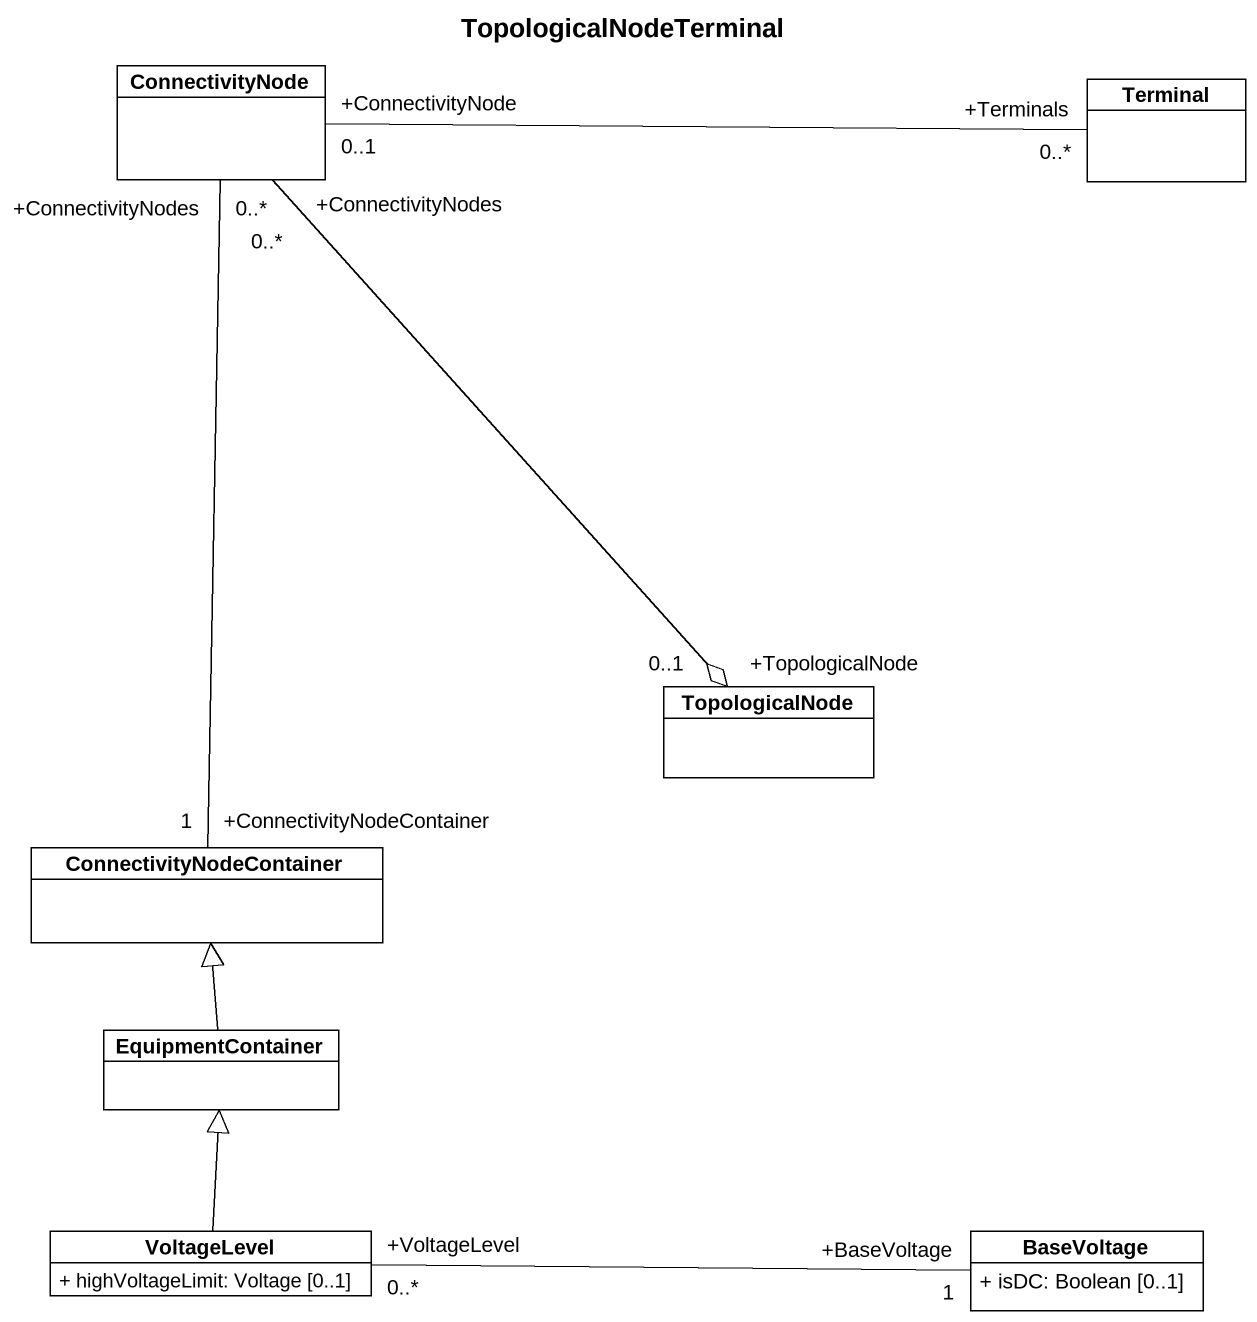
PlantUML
@startuml
title TopologicalNodeTerminal
hide circle
hide empty members
skinparam classAttributeIconSize 0
class ConnectivityNode
class Terminal
class TopologicalNode
class ConnectivityNodeContainer
class EquipmentContainer
class VoltageLevel {
  + highVoltageLimit: Voltage [0..1]
}
class BaseVoltage {
  + isDC: Boolean [0..1]
}
ConnectivityNode "+ConnectivityNodes\n0..*" --o "+TopologicalNode\n0..1" TopologicalNode
ConnectivityNode "+ConnectivityNodes\n0..*" -- "+ConnectivityNodeContainer\n1" ConnectivityNodeContainer
Terminal "+Terminals\n0..*" -left- "+ConnectivityNode\n0..1" ConnectivityNode
EquipmentContainer -up-|> ConnectivityNodeContainer
VoltageLevel -up-|> EquipmentContainer
VoltageLevel "+VoltageLevel\n0..*" -right- "+BaseVoltage\n1" BaseVoltage
@enduml
